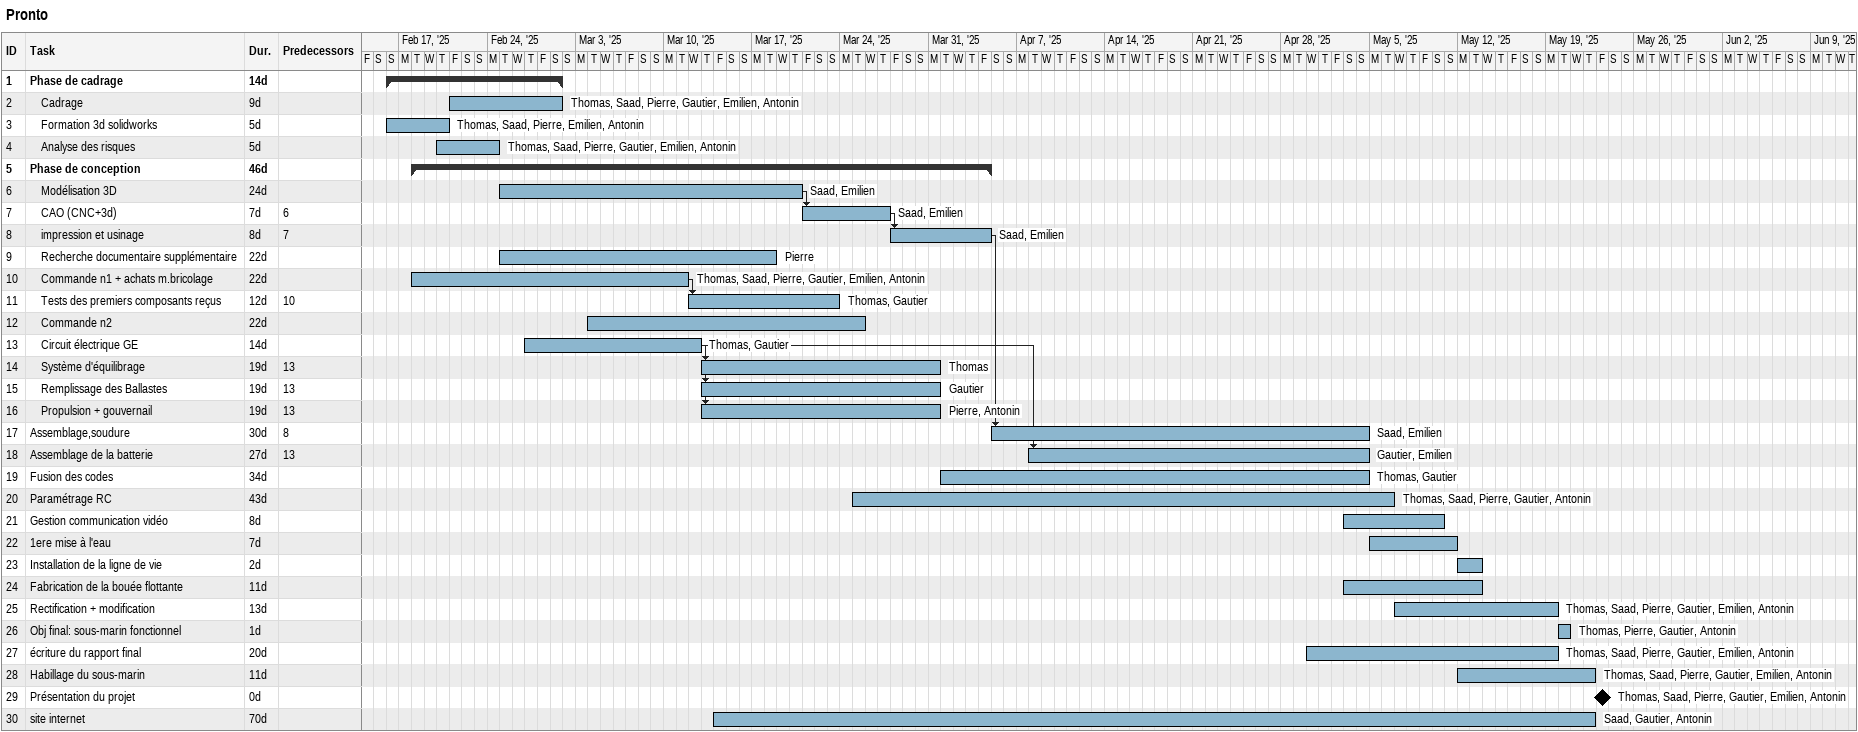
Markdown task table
Pronto

| ID | Level | Task | Duration | Start | Finish | Predecessors | Resources |
|---|---|---|---|---|---|---|---|
| 1 | 1 | **Phase de cadrage** | 14d | 2025-02-16 | 2025-03-01 |  |  |
| 2 | 2 | Cadrage | 9d | 2025-02-21 | 2025-03-01 |  | Thomas, Saad, Pierre, Gautier, Emilien, Antonin |
| 3 | 2 | Formation 3d solidworks | 5d | 2025-02-16 | 2025-02-20 |  | Thomas, Saad, Pierre, Emilien, Antonin |
| 4 | 2 | Analyse des risques | 5d | 2025-02-20 | 2025-02-24 |  | Thomas, Saad, Pierre, Gautier, Emilien, Antonin |
| 5 | 1 | **Phase de conception** | 46d | 2025-02-18 | 2025-04-04 |  |  |
| 6 | 2 | Modélisation 3D | 24d | 2025-02-25 | 2025-03-20 |  | Saad, Emilien |
| 7 | 2 | CAO (CNC+3d) | 7d | 2025-03-21 | 2025-03-27 | 6 | Saad, Emilien |
| 8 | 2 | impression et usinage | 8d | 2025-03-28 | 2025-04-04 | 7 | Saad, Emilien |
| 9 | 2 | Recherche documentaire supplémentaire | 22d | 2025-02-25 | 2025-03-18 |  | Pierre |
| 10 | 2 | Commande n1 + achats m.bricolage | 22d | 2025-02-18 | 2025-03-11 |  | Thomas, Saad, Pierre, Gautier, Emilien, Antonin |
| 11 | 2 | Tests des premiers composants reçus | 12d | 2025-03-12 | 2025-03-23 | 10 | Thomas, Gautier |
| 12 | 2 | Commande n2 | 22d | 2025-03-04 | 2025-03-25 |  |  |
| 13 | 2 | Circuit électrique GE | 14d | 2025-02-27 | 2025-03-12 |  | Thomas, Gautier |
| 14 | 2 | Système d'équilibrage | 19d | 2025-03-13 | 2025-03-31 | 13 | Thomas |
| 15 | 2 | Remplissage des Ballastes | 19d | 2025-03-13 | 2025-03-31 | 13 | Gautier |
| 16 | 2 | Propulsion + gouvernail | 19d | 2025-03-13 | 2025-03-31 | 13 | Pierre, Antonin |
| 17 | 1 | Assemblage,soudure | 30d | 2025-04-05 | 2025-05-04 | 8 | Saad, Emilien |
| 18 | 1 | Assemblage de la batterie | 27d | 2025-04-08 | 2025-05-04 | 13 | Gautier, Emilien |
| 19 | 1 | Fusion des codes | 34d | 2025-04-01 | 2025-05-04 |  | Thomas, Gautier |
| 20 | 1 | Paramétrage RC | 43d | 2025-03-25 | 2025-05-06 |  | Thomas, Saad, Pierre, Gautier, Antonin |
| 21 | 1 | Gestion communication vidéo | 8d | 2025-05-03 | 2025-05-10 |  |  |
| 22 | 1 | 1ere mise à l'eau | 7d | 2025-05-05 | 2025-05-11 |  |  |
| 23 | 1 | Installation de la ligne de vie | 2d | 2025-05-12 | 2025-05-13 |  |  |
| 24 | 1 | Fabrication de la bouée flottante | 11d | 2025-05-03 | 2025-05-13 |  |  |
| 25 | 1 | Rectification + modification | 13d | 2025-05-07 | 2025-05-19 |  | Thomas, Saad, Pierre, Gautier, Emilien, Antonin |
| 26 | 1 | Obj final: sous-marin fonctionnel | 1d | 2025-05-20 | 2025-05-20 |  | Thomas, Pierre, Gautier, Antonin |
| 27 | 1 | écriture du rapport final | 20d | 2025-04-30 | 2025-05-19 |  | Thomas, Saad, Pierre, Gautier, Emilien, Antonin |
| 28 | 1 | Habillage du sous-marin | 11d | 2025-05-12 | 2025-05-22 |  | Thomas, Saad, Pierre, Gautier, Emilien, Antonin |
| 29 | 1 | Présentation du projet | 0d | 2025-05-23 | 2025-05-23 |  | Thomas, Saad, Pierre, Gautier, Emilien, Antonin |
| 30 | 1 | site internet | 70d | 2025-03-14 | 2025-05-22 |  | Saad, Gautier, Antonin |
